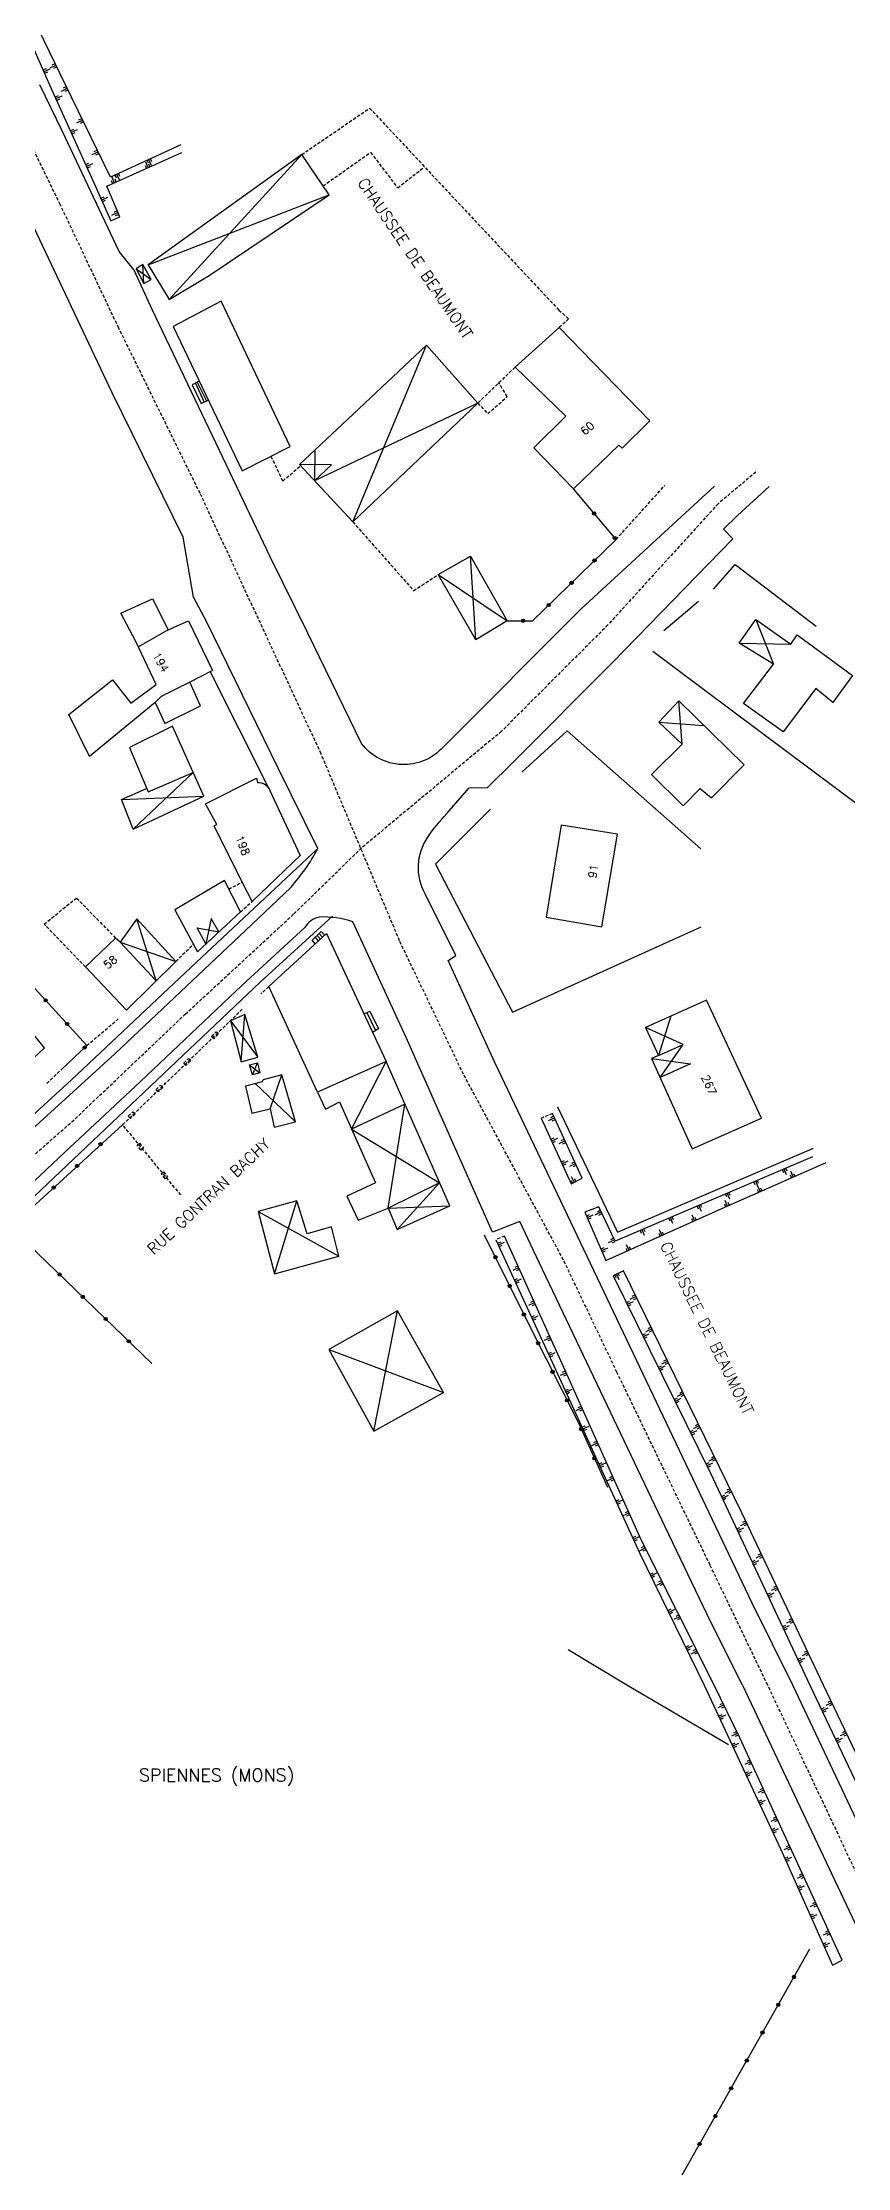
# Model space of a CAD drawing. Header units: millimetres. Extents: x 123000 to 124000, y 124000 to 125000.
# Drawn here: x 123502.2 to 123628, y 124174.6 to 124506.6 of the extents above; entities that cross this region are included whole.
import ezdxf
from ezdxf.enums import TextEntityAlignment as Align

# ---------------------------------------------------------------- set-up
doc = ezdxf.new("R2010")
doc.units = ezdxf.units.MM
doc.linetypes.add('DASHED', pattern=[0.75, 0.5, -0.25])
for name, color, linetype in [('w0001', 6, 'DASHED'), ('w0008', 7, 'CONTINUOUS'), ('w0100', 7, 'CONTINUOUS'), ('w0112', 1, 'DASHED'), ('W0211', 2, 'CONTINUOUS'), ('W0310', 3, 'CONTINUOUS'), ('w0322', 7, 'CONTINUOUS'), ('W0980', 7, 'CONTINUOUS'), ('w0989', 7, 'CONTINUOUS'), ('w0991', 7, 'CONTINUOUS')]:
    doc.layers.add(name, color=color, linetype=linetype)
doc.styles.get("Standard").update_dxf_attribs({"font": 'romans.shx', "width": 0.85})

msp = doc.modelspace()

# ---------------------------------------------------------------- linework, layer by layer
at = {"layer": 'w0001'}
for points in [[(123615.55, 124250), (123606.55, 124268.75), (123592, 124298.87), (123583.63, 124316.44), (123568.01, 124345.44), (123558.03, 124366.28), (123545.77, 124395.51), (123526.86, 124436.19), (123514.15, 124462.02), (123505.01, 124481.3), (123500, 124491.59)], [(123613.71, 124439.52), (123607.81, 124434.58), (123590.57, 124415.63), (123573.96, 124399.02), (123551.98, 124380.7)], [(123500, 124332.04), (123506.8, 124337.98), (123524.55, 124354.83), (123541.53, 124370.5), (123551.98, 124380.7)], [(123733.6, 124000), (123729.6, 124008.49), (123715.92, 124037.59), (123706.02, 124058.21), (123681.82, 124109.34), (123650.51, 124175.81), (123624.26, 124231.57), (123615.55, 124250)]]:
    msp.add_lwpolyline(points, dxfattribs=at)
at = {"layer": 'w0008'}
for points in [[(123607.22, 124437.34), (123586.42, 124418.15), (123564.83, 124396.54, -0.470564), (123552.09, 124397.1), (123543.71, 124414.37), (123537.79, 124426.26), (123529.35, 124443.96), (123519.35, 124464.92), (123516.55, 124471.05), (123514.23, 124473.97), (123505.33, 124492.83), (123501.84, 124500)], [(123500, 124336.27), (123513.52, 124348.63), (123534.92, 124368.86), (123541.02, 124374.63, 0.059958), (123545.25, 124380.69), (123539.06, 124393.26), (123527.92, 124416.09), (123525.85, 124419.97), (123524.22, 124429.34), (123513.1, 124451.88), (123500, 124479.64)], [(123619.49, 124250), (123613.13, 124262.79), (123572.9, 124347.29), (123565.63, 124363.21), (123566.8, 124363.97), (123562.03, 124373.63, -0.284603), (123562.44, 124382.48, -0.03986), (123565.41, 124386.16), (123568.92, 124390.19), (123571.76, 124390.26), (123575.79, 124394.19), (123591.34, 124409.83), (123610.1, 124429.1), (123608.66, 124430.59), (123610.84, 124432.76), (123615.78, 124437.29)], [(123611.61, 124250), (123606.61, 124259.96), (123599.53, 124274.72), (123579.86, 124316.04), (123576.81, 124322.41), (123572.53, 124320.75), (123559.05, 124351.17), (123550.75, 124369.26, 0.095797), (123545.47, 124369.99, 0.203932), (123543.23, 124368.37), (123533.36, 124359.31), (123517.57, 124344.31), (123505.66, 124333.2), (123500, 124327.83)]]:
    msp.add_lwpolyline(points, format="xyb", dxfattribs=at)
for points in [[(123528.44, 124408.33), (123537.47, 124390.28)], [(123545.25, 124380.69), (123524.6, 124361.33), (123506.74, 124344.55), (123500, 124338.37)], [(123500, 124325.46), (123536.25, 124359.83), (123547.55, 124370.12)], [(123611.61, 124250), (123646.77, 124175.64), (123679.54, 124105.41), (123712.52, 124036.21), (123709.97, 124035.02), (123710.55, 124033.82), (123722.36, 124009.25), (123725.35, 124008.89), (123729.54, 124000)], [(123737.66, 124000), (123720.03, 124037.46), (123691.29, 124097.37), (123660.54, 124163.15), (123619.49, 124250)]]:
    msp.add_lwpolyline(points, dxfattribs=at)
at = {"layer": 'w0100'}
for points in [[(123522, 124466.49), (123528.29, 124470.25), (123547.04, 124482.83), (123542.74, 124489.12), (123518.75, 124471.88), (123522, 124466.49), (123542.74, 124489.12)], [(123518.75, 124471.88), (123547.04, 124482.83)], [(123518.09, 124469), (123519.22, 124469.62), (123517.91, 124471.95), (123516.88, 124471.3), (123518.09, 124469), (123517.91, 124471.95)], [(123516.88, 124471.3), (123519.22, 124469.62)], [(123540.92, 124443.5), (123530.17, 124466.23), (123522.65, 124462.26), (123533.41, 124439.74), (123540.92, 124443.5)], [(123582.98, 124462.13), (123597.16, 124447.52), (123592.81, 124443.27), (123592.3, 124443.71), (123585.21, 124436.88), (123579.01, 124443.33), (123583.99, 124448.24), (123576.07, 124455.9), (123582.98, 124462.13)], [(123570.24, 124450.28), (123562.23, 124459.35), (123549.94, 124447.8), (123542.4, 124440.7), (123550.71, 124431.76), (123570.24, 124450.28), (123544.74, 124438.17), (123547.41, 124440.64), (123542.4, 124440.7)], [(123550.71, 124431.76), (123562.23, 124459.35)], [(123526.73, 124453.73), (123525.63, 124453.16), (123527.03, 124450.24), (123528.14, 124450.76)], [(123526.14, 124453.42), (123527.49, 124450.45)], [(123526.42, 124453.57), (123527.87, 124450.63)], [(123544.78, 124442.95), (123544.74, 124438.17)], [(123564.04, 124423.51), (123569.1, 124426.37), (123574.84, 124416.27), (123569.96, 124413.3), (123564.04, 124423.51), (123574.84, 124416.27)], [(123569.96, 124413.3), (123569.1, 124426.37)], [(123519.82, 124403.53), (123509.59, 124395.09), (123506.34, 124401.65), (123513.16, 124407.08), (123516.02, 124403.39), (123519.98, 124406.34), (123516.81, 124413.06), (123514.46, 124417.47), (123519.43, 124419.74), (123521.85, 124414.89), (123517.21, 124412.21)], [(123521.85, 124414.89), (123525.07, 124416.3), (123528.81, 124408.52), (123525.24, 124406.71)], [(123613.7, 124416.5), (123619.18, 124412.63), (123620.15, 124414.08), (123628.78, 124407.72), (123625.71, 124403.53), (123623.05, 124405.71), (123617.97, 124398.95), (123611.77, 124403.37), (123616.44, 124409.49), (123611.12, 124412.79), (123613.7, 124416.5), (123616.44, 124409.49)], [(123611.12, 124412.79), (123619.18, 124412.63)], [(123519.82, 124403.53), (123521.34, 124400.25), (123526.93, 124402.99), (123525.24, 124406.71), (123520.8, 124404.45), (123519.82, 124403.53)], [(123606.77, 124388.64), (123611.85, 124393.79), (123601.69, 124403.78), (123598.55, 124400.47), (123602.17, 124397.01), (123597.42, 124392.26), (123602.34, 124387.35), (123605, 124390.09), (123606.77, 124388.64)], [(123602.17, 124397.01), (123601.69, 124403.78)], [(123516.4, 124383.71), (123527.42, 124388.89), (123522.53, 124399.82), (123515.82, 124396.47), (123518.74, 124389.54), (123525.76, 124392.6), (123516.4, 124383.71), (123514.58, 124388.38), (123518.5, 124390.1)], [(123598.55, 124400.47), (123605.59, 124399.94)], [(123514.58, 124388.38), (123527.42, 124388.89)], [(123537.75, 124389.76), (123542.51, 124379.6), (123534.99, 124372.45)], [(123589.66, 124368.47), (123592.09, 124382.93), (123583.28, 124384.35), (123580.95, 124369.99), (123589.66, 124368.47)], [(123526.45, 124364.57), (123533.16, 124370.8), (123530.66, 124375.71), (123522.93, 124371.15), (123526.45, 124364.57)], [(123515.35, 124355.43), (123523.05, 124363.08), (123516.99, 124369.7), (123514.35, 124366.07), (123513.66, 124366.72), (123508.95, 124362.2), (123515.35, 124355.43)], [(123514.35, 124366.07), (123519.97, 124360.03), (123516.99, 124369.7)], [(123527.77, 124365.8), (123526.41, 124368.3), (123529.79, 124367.68), (123528.6, 124369.76), (123527.77, 124365.8)], [(123514.35, 124366.07), (123523.05, 124363.08)], [(123545.2, 124342.62), (123537.59, 124359.14), (123546.62, 124367.43), (123555.91, 124347.43)], [(123544.86, 124365.82), (123544.36, 124366.4), (123545.79, 124367.74), (123546.34, 124367.17)], [(123544.83, 124366.84), (123545.33, 124366.24)], [(123545.14, 124367.13), (123545.66, 124366.55)], [(123545.44, 124367.41), (123545.98, 124366.84)], [(123603.74, 124333.8), (123614.58, 124338.6), (123606, 124357.02), (123596.44, 124352.76), (123598.51, 124348.38), (123597.42, 124347.9), (123603.74, 124333.8)], [(123500, 124347.15), (123502.53, 124349.59), (123500, 124352.69)], [(123533.27, 124347.37), (123535.89, 124348.13), (123533.87, 124354.78), (123531.6, 124353.77), (123533.27, 124347.37), (123533.87, 124354.78)], [(123531.6, 124353.77), (123535.89, 124348.13)], [(123552.46, 124354.87), (123553.39, 124355.31), (123554.73, 124352.54), (123553.8, 124351.98)], [(123552.89, 124355.07), (123554.26, 124352.25)], [(123598.51, 124348.38), (123602.34, 124350.09), (123596.44, 124352.76)], [(123600.4, 124354.52), (123598.51, 124348.38)], [(123597.42, 124347.9), (123603.5, 124347.05), (123598.74, 124344.94), (123602.34, 124350.09)], [(123534.56, 124346.89), (123535.84, 124347.24), (123536.2, 124345.66), (123535.03, 124345.37), (123534.56, 124346.89), (123536.2, 124345.66)], [(123535.03, 124345.37), (123535.84, 124347.24)], [(123557.63, 124321.18), (123565.86, 124324.9), (123555.91, 124347.43), (123545.2, 124342.62), (123546.44, 124339.96), (123548.62, 124341.13), (123554.28, 124328.48), (123549.78, 124326.39), (123551.58, 124322.63), (123556.24, 124324.49), (123557.63, 124321.18), (123564.28, 124328.47), (123556.24, 124324.49), (123565.86, 124324.9)], [(123556.24, 124324.49), (123558.87, 124340.74), (123550.53, 124336.85), (123555.91, 124347.43)], [(123538.43, 124337.17), (123541.78, 124337.98), (123539.65, 124345.37), (123536.72, 124344.59), (123536.57, 124344.26), (123533.93, 124343.6), (123534.95, 124339.36), (123537.83, 124340.01), (123538.43, 124337.17)], [(123541.78, 124337.98), (123535.48, 124343.99)], [(123537.83, 124340.01), (123539.65, 124345.37)], [(123550.53, 124336.85), (123564.28, 124328.47)], [(123538.48, 124314.28), (123548.53, 124317.04), (123547.37, 124321.59), (123543.57, 124320.53), (123541.97, 124325.68), (123535.92, 124324.01), (123538.48, 124314.28), (123541.97, 124325.68)], [(123535.92, 124324.01), (123548.53, 124317.04)], [(123554.03, 124289.7), (123564.87, 124295.69), (123557.73, 124308.45), (123546.95, 124302.46), (123554.03, 124289.7), (123557.73, 124308.45)], [(123546.95, 124302.46), (123564.87, 124295.69)], [(123593.54, 124250), (123584.35, 124255.53)], [(123609.43, 124240.68), (123593.54, 124250)]]:
    msp.add_lwpolyline(points, dxfattribs=at)
msp.add_lwpolyline([(123534.99, 124372.45), (123533.41, 124375.43), (123529.07, 124384.25), (123529.46, 124384.48), (123527.72, 124387.69), (123535.67, 124391.69), (123535.84, 124391.01, -0.348403), (123537.75, 124389.76, 4.960448)], format="xyb", dxfattribs=at)
at = {"layer": 'w0112'}
for p, q in [((123528.63, 124351.34), (123529.35, 124352.04)), ((123528.98, 124350.98), (123528.63, 124351.34)), ((123529.7, 124351.68), (123528.98, 124350.98)), ((123529.35, 124352.04), (123529.7, 124351.68)), ((123524.3, 124347.19), (123525.02, 124347.89)), ((123524.64, 124346.83), (123524.3, 124347.19)), ((123525.37, 124347.52), (123524.64, 124346.83)), ((123525.02, 124347.89), (123525.37, 124347.52)), ((123519.97, 124343.04), (123520.69, 124343.73)), ((123520.31, 124342.68), (123519.97, 124343.04)), ((123521.03, 124343.37), (123520.31, 124342.68)), ((123520.69, 124343.73), (123521.03, 124343.37)), ((123515.63, 124338.89), (123516.36, 124339.58)), ((123515.98, 124338.53), (123515.63, 124338.89)), ((123516.7, 124339.22), (123515.98, 124338.53)), ((123516.36, 124339.58), (123516.7, 124339.22)), ((123517, 124334.38), (123517.39, 124334.69)), ((123517.62, 124333.6), (123517, 124334.38)), ((123517.39, 124334.69), (123518.01, 124333.9)), ((123518.01, 124333.9), (123517.62, 124333.6)), ((123520.77, 124329.9), (123521.16, 124330.21)), ((123521.38, 124329.11), (123520.77, 124329.9)), ((123521.16, 124330.21), (123521.78, 124329.42)), ((123521.78, 124329.42), (123521.38, 124329.11))]:
    msp.add_line(p, q, dxfattribs=at)
for points in [[(123542.74, 124489.12), (123553.34, 124496.38), (123582.93, 124464.83), (123584.45, 124463.44), (123582.98, 124462.13)], [(123546.07, 124484.24), (123553.5, 124489.47), (123557.75, 124483.91), (123561.92, 124487.23)], [(123576.07, 124455.9), (123570.24, 124450.28), (123571.83, 124448.65), (123574.86, 124451.32), (123573.51, 124453.51)], [(123537.92, 124442), (123539.78, 124438.12), (123542.56, 124440.52)], [(123591.85, 124428.99), (123599.46, 124437.42)], [(123550.71, 124431.76), (123560.23, 124420.99), (123564.04, 124423.51)], [(123531.34, 124374.37), (123533.41, 124375.43)], [(123508.95, 124362.2), (123502.49, 124368.91), (123507.55, 124372.97), (123513.66, 124366.72)], [(123533.16, 124370.8), (123534.99, 124372.45)], [(123523.05, 124363.08), (123525.81, 124365.76)], [(123537.59, 124359.14), (123536.36, 124357.98)], [(123523.84, 124326.59), (123514.75, 124337.54), (123533.5, 124355.66)], [(123509.15, 124349.92), (123514.07, 124354.08)], [(123502.9, 124344.01), (123505.19, 124346.19)], [(123580.15, 124338.58), (123581.9, 124339.31)], [(123574.45, 124320.16), (123573.07, 124319.57)]]:
    msp.add_lwpolyline(points, dxfattribs=at)
at = {"layer": 'W0211'}
for p, q in [((123502.78, 124502.54), (123502.32, 124502.34)), ((123503.36, 124502.48), (123502.44, 124502.07)), ((123503.01, 124502.01), (123502.56, 124501.81)), ((123503.43, 124502.66), (123504.33, 124503.1)), ((123503.76, 124503.14), (123504.21, 124503.36)), ((123504.01, 124502.62), (123504.46, 124502.84)), ((123504.67, 124498.3), (123504.22, 124498.09)), ((123505.25, 124498.24), (123504.33, 124497.83)), ((123505.19, 124499.05), (123506.09, 124499.49)), ((123505.51, 124499.53), (123505.96, 124499.75)), ((123505.76, 124499.01), (123506.21, 124499.23)), ((123504.91, 124497.77), (123504.45, 124497.56)), ((123507.06, 124493.02), (123506.6, 124492.82)), ((123507.63, 124492.97), (123506.72, 124492.55)), ((123507.29, 124492.5), (123506.84, 124492.29)), ((123507.6, 124494.09), (123508.5, 124494.52)), ((123507.92, 124494.57), (123508.37, 124494.78)), ((123508.17, 124494.05), (123508.62, 124494.27)), ((123510.01, 124489.12), (123510.91, 124489.56)), ((123510.33, 124489.6), (123510.78, 124489.82)), ((123510.58, 124489.08), (123511.03, 124489.3)), ((123519.26, 124487.43), (123518.85, 124488.33)), ((123519.32, 124488), (123519.11, 124488.46)), ((123509.44, 124487.75), (123508.99, 124487.55)), ((123510.02, 124487.7), (123509.11, 124487.28)), ((123509.68, 124487.23), (123509.22, 124487.02)), ((123512.98, 124485.07), (123513.18, 124484.61)), ((123513.04, 124485.64), (123513.45, 124484.73)), ((123513.51, 124485.31), (123513.71, 124484.85)), ((123513.78, 124485.46), (123513.57, 124485.91)), ((123514.25, 124485.12), (123513.83, 124486.03)), ((123514.3, 124485.7), (123514.09, 124486.15)), ((123518.27, 124487.42), (123518.47, 124486.96)), ((123518.33, 124488), (123518.73, 124487.08)), ((123518.79, 124487.76), (123518.58, 124488.21)), ((123518.79, 124487.66), (123519, 124487.2)), ((123511.82, 124482.47), (123511.36, 124482.27)), ((123512.39, 124482.41), (123511.48, 124482.01)), ((123512.05, 124481.94), (123511.59, 124481.74)), ((123513.09, 124479.67), (123514.02, 124480.05)), ((123513.44, 124480.12), (123513.9, 124480.32)), ((123513.66, 124479.59), (123514.13, 124479.78)), ((123581.64, 124338.68), (123582.1, 124338.89)), ((123581.31, 124338.21), (123582.22, 124338.63)), ((123581.89, 124338.15), (123582.34, 124338.37)), ((123582.12, 124335.47), (123581.66, 124335.27)), ((123582.69, 124335.42), (123581.78, 124335)), ((123582.36, 124334.95), (123581.9, 124334.74)), ((123582.97, 124334.63), (123583.87, 124335.05)), ((123583.3, 124335.11), (123583.75, 124335.32)), ((123583.54, 124334.58), (123584, 124334.79)), ((123583.76, 124331.89), (123583.3, 124331.69)), ((123584.33, 124331.84), (123583.42, 124331.42)), ((123584, 124331.37), (123583.54, 124331.16)), ((123584.62, 124331.06), (123585.53, 124331.48)), ((123584.84, 124329.44), (123585.3, 124328.55)), ((123584.95, 124331.53), (123585.41, 124331.74)), ((123585.2, 124331.01), (123585.65, 124331.22)), ((123585.33, 124329.13), (123585.56, 124328.68)), ((123618.05, 124330.06), (123617.85, 124330.52)), ((123618.51, 124329.71), (123618.12, 124330.63)), ((123618.58, 124330.29), (123618.38, 124330.75)), ((123619.06, 124329.71), (123619.26, 124329.25)), ((123619.12, 124330.28), (123619.53, 124329.37)), ((123619.59, 124329.94), (123619.79, 124329.48)), ((123584.82, 124328.86), (123585.05, 124328.42)), ((123608.84, 124325.77), (123609.24, 124324.85)), ((123609.17, 124326.27), (123608.97, 124326.73)), ((123609.63, 124325.92), (123609.24, 124326.84)), ((123609.7, 124326.49), (123609.5, 124326.95)), ((123613.61, 124328.16), (123613.41, 124328.62)), ((123614.07, 124327.82), (123613.68, 124328.74)), ((123613.92, 124327.45), (123614.12, 124326.99)), ((123614.14, 124328.39), (123613.94, 124328.85)), ((123613.98, 124328.03), (123614.38, 124327.11)), ((123614.45, 124327.68), (123614.65, 124327.23)), ((123587.68, 124323.46), (123587.22, 124323.26)), ((123588.25, 124323.4), (123587.34, 124323)), ((123587.91, 124322.94), (123587.45, 124322.73)), ((123588.61, 124323.49), (123589.52, 124323.92)), ((123588.94, 124323.96), (123589.39, 124324.18)), ((123589.19, 124323.44), (123589.64, 124323.66)), ((123600.29, 124322.47), (123600.1, 124322.93)), ((123600.75, 124322.13), (123600.36, 124323.05)), ((123600.82, 124322.7), (123600.63, 124323.16)), ((123603.65, 124322.89), (123603.86, 124322.44)), ((123603.71, 124323.47), (123604.12, 124322.56)), ((123604.18, 124323.13), (123604.38, 124322.67)), ((123604.73, 124324.37), (123604.53, 124324.83)), ((123605.19, 124324.02), (123604.8, 124324.94)), ((123605.26, 124324.6), (123605.07, 124325.06)), ((123608.78, 124325.19), (123608.98, 124324.74)), ((123609.31, 124325.43), (123609.51, 124324.97)), ((123573.79, 124319.2), (123573.34, 124319)), ((123574.37, 124319.15), (123573.46, 124318.73)), ((123590.7, 124319.13), (123591.6, 124319.57)), ((123591.03, 124319.61), (123591.48, 124319.83)), ((123591.28, 124319.09), (123591.73, 124319.31)), ((123595.85, 124320.58), (123595.66, 124321.04)), ((123596.32, 124320.23), (123595.92, 124321.15)), ((123596.38, 124320.8), (123596.19, 124321.26)), ((123598.53, 124320.59), (123598.73, 124320.14)), ((123598.59, 124321.17), (123599, 124320.25)), ((123599.06, 124320.83), (123599.26, 124320.37)), ((123574.03, 124318.68), (123573.58, 124318.47)), ((123589.94, 124318.33), (123589.49, 124318.12)), ((123590.52, 124318.26), (123589.6, 124317.86)), ((123590.18, 124317.8), (123589.72, 124317.6)), ((123593.41, 124318.29), (123593.61, 124317.83)), ((123593.46, 124318.86), (123593.87, 124317.95)), ((123593.93, 124318.53), (123594.14, 124318.07)), ((123575.76, 124314.83), (123576.67, 124315.24)), ((123576.43, 124313.46), (123575.98, 124313.25)), ((123576.09, 124315.29), (123576.55, 124315.5)), ((123577.01, 124313.4), (123576.1, 124312.99)), ((123576.67, 124312.93), (123576.22, 124312.72)), ((123576.33, 124314.77), (123576.79, 124314.97)), ((123591.88, 124313.63), (123591.66, 124314.09)), ((123592.35, 124313.3), (123591.93, 124314.21)), ((123592.4, 124313.88), (123592.19, 124314.33)), ((123578.22, 124309.35), (123579.13, 124309.76)), ((123578.56, 124309.82), (123579.01, 124310.02)), ((123578.8, 124309.29), (123579.25, 124309.5)), ((123593.93, 124309.93), (123593.48, 124309.71)), ((123594.51, 124309.89), (123593.61, 124309.45)), ((123594.19, 124309.41), (123593.74, 124309.19)), ((123594.05, 124310.29), (123594.95, 124310.73)), ((123594.38, 124310.77), (123594.83, 124310.99)), ((123594.63, 124310.25), (123595.08, 124310.47)), ((123579.07, 124307.71), (123578.62, 124307.5)), ((123579.65, 124307.66), (123578.74, 124307.24)), ((123579.32, 124307.18), (123578.86, 124306.98)), ((123596.53, 124305.24), (123597.43, 124305.68)), ((123596.85, 124305.72), (123597.3, 124305.94)), ((123580.69, 124303.88), (123581.6, 124304.29)), ((123581.02, 124304.34), (123581.48, 124304.55)), ((123581.26, 124303.82), (123581.72, 124304.02)), ((123596.42, 124304.89), (123595.97, 124304.67)), ((123597, 124304.85), (123596.1, 124304.41)), ((123596.68, 124304.37), (123596.23, 124304.15)), ((123597.1, 124305.2), (123597.55, 124305.42)), ((123581.72, 124301.96), (123581.26, 124301.75)), ((123582.29, 124301.91), (123581.38, 124301.49)), ((123581.96, 124301.44), (123581.5, 124301.23)), ((123583.49, 124298.87), (123583.94, 124299.08)), ((123598.91, 124299.85), (123598.46, 124299.63)), ((123599.48, 124299.82), (123598.59, 124299.37)), ((123599.16, 124299.34), (123598.71, 124299.11)), ((123599, 124300.19), (123599.9, 124300.63)), ((123599.32, 124300.67), (123599.77, 124300.89)), ((123599.58, 124300.15), (123600.03, 124300.37)), ((123583.15, 124298.4), (123584.06, 124298.81)), ((123583.72, 124298.34), (123584.18, 124298.55)), ((123584.35, 124296.21), (123583.9, 124296)), ((123584.93, 124296.16), (123584.02, 124295.74)), ((123601.8, 124295.63), (123602.25, 124295.85)), ((123584.59, 124295.69), (123584.14, 124295.48)), ((123585.61, 124292.92), (123586.52, 124293.33)), ((123585.95, 124293.39), (123586.4, 124293.6)), ((123586.18, 124292.87), (123586.64, 124293.07)), ((123601.39, 124294.81), (123600.95, 124294.59)), ((123601.97, 124294.78), (123601.07, 124294.33)), ((123601.65, 124294.3), (123601.2, 124294.07)), ((123601.48, 124295.15), (123602.37, 124295.59)), ((123602.05, 124295.11), (123602.5, 124295.33)), ((123586.99, 124290.46), (123586.53, 124290.25)), ((123587.56, 124290.41), (123586.65, 124289.99)), ((123587.23, 124289.94), (123586.77, 124289.73)), ((123603.88, 124289.77), (123603.43, 124289.55)), ((123604.46, 124289.74), (123603.56, 124289.29)), ((123604.14, 124289.26), (123603.69, 124289.04)), ((123603.95, 124290.1), (123604.85, 124290.54)), ((123604.27, 124290.58), (123604.72, 124290.8)), ((123604.53, 124290.06), (123604.97, 124290.28)), ((123588.07, 124287.45), (123588.98, 124287.86)), ((123588.4, 124287.91), (123588.86, 124288.12)), ((123588.64, 124287.39), (123589.1, 124287.59)), ((123606.75, 124285.53), (123607.19, 124285.75)), ((123589.62, 124284.71), (123589.17, 124284.5)), ((123590.2, 124284.66), (123589.29, 124284.24)), ((123589.87, 124284.19), (123589.41, 124283.98)), ((123590.86, 124282.44), (123591.32, 124282.64)), ((123606.37, 124284.73), (123605.92, 124284.51)), ((123606.95, 124284.7), (123606.05, 124284.25)), ((123606.63, 124284.22), (123606.18, 124284)), ((123606.42, 124285.06), (123607.32, 124285.5)), ((123607, 124285.02), (123607.45, 124285.24)), ((123590.52, 124281.97), (123591.44, 124282.38)), ((123591.1, 124281.91), (123591.55, 124282.12)), ((123608.79, 124279.65), (123608.34, 124279.44)), ((123609.36, 124279.6), (123608.46, 124279.18)), ((123609.03, 124279.13), (123608.58, 124278.92)), ((123608.9, 124280.01), (123609.79, 124280.45)), ((123609.22, 124280.49), (123609.67, 124280.71)), ((123609.47, 124279.97), (123609.92, 124280.19)), ((123592.26, 124278.96), (123591.81, 124278.75)), ((123592.84, 124278.91), (123591.93, 124278.49)), ((123592.5, 124278.44), (123592.05, 124278.23)), ((123592.98, 124276.49), (123593.89, 124276.9)), ((123593.32, 124276.96), (123593.78, 124277.16)), ((123593.56, 124276.43), (123594.01, 124276.64)), ((123594.9, 124273.21), (123594.44, 124273)), ((123595.47, 124273.16), (123594.56, 124272.74)), ((123595.14, 124272.69), (123594.68, 124272.48)), ((123611.17, 124274.56), (123610.72, 124274.35)), ((123611.75, 124274.51), (123610.84, 124274.09)), ((123611.42, 124274.04), (123610.97, 124273.83)), ((123611.34, 124274.96), (123612.25, 124275.39)), ((123611.67, 124275.44), (123612.12, 124275.65)), ((123611.92, 124274.92), (123612.37, 124275.13)), ((123595.52, 124271), (123596.41, 124271.45)), ((123595.83, 124271.48), (123596.28, 124271.71)), ((123596.09, 124270.97), (123596.54, 124271.19)), ((123613.56, 124269.47), (123613.11, 124269.26)), ((123614.13, 124269.42), (123613.23, 124269)), ((123613.75, 124269.89), (123614.65, 124270.31)), ((123614.08, 124270.36), (123614.53, 124270.58)), ((123614.33, 124269.84), (123614.78, 124270.05)), ((123597.61, 124267.51), (123597.17, 124267.29)), ((123598.19, 124267.48), (123597.29, 124267.04)), ((123597.87, 124267), (123597.42, 124266.78)), ((123598.22, 124265.64), (123599.11, 124266.09)), ((123598.53, 124266.12), (123598.98, 124266.35)), ((123598.79, 124265.6), (123599.24, 124265.83)), ((123613.8, 124268.95), (123613.35, 124268.74)), ((123615.94, 124264.38), (123615.49, 124264.17)), ((123616.52, 124264.34), (123615.61, 124263.91)), ((123616.19, 124263.86), (123615.74, 124263.65)), ((123616.16, 124264.81), (123617.06, 124265.24)), ((123616.49, 124265.28), (123616.94, 124265.5)), ((123616.73, 124264.76), (123617.18, 124264.98)), ((123600.4, 124261.84), (123599.95, 124261.62)), ((123600.98, 124261.8), (123600.08, 124261.36)), ((123600.66, 124261.32), (123600.21, 124261.1)), ((123600.92, 124260.28), (123601.81, 124260.72)), ((123601.23, 124260.76), (123601.68, 124260.98)), ((123601.49, 124260.24), (123601.94, 124260.47)), ((123618.33, 124259.3), (123617.87, 124259.08)), ((123618.9, 124259.25), (123618, 124258.82)), ((123618.56, 124259.73), (123619.47, 124260.16)), ((123618.89, 124260.2), (123619.34, 124260.42)), ((123619.14, 124259.68), (123619.59, 124259.9)), ((123603.19, 124256.16), (123602.74, 124255.94)), ((123603.76, 124256.12), (123602.87, 124255.68)), ((123618.57, 124258.77), (123618.12, 124258.56)), ((123603.44, 124255.64), (123602.99, 124255.42)), ((123603.62, 124254.91), (123604.51, 124255.36)), ((123603.93, 124255.4), (123604.38, 124255.62)), ((123604.19, 124254.88), (123604.64, 124255.1)), ((123620.71, 124254.21), (123620.26, 124253.99)), ((123621.29, 124254.16), (123620.38, 124253.73)), ((123620.96, 124253.68), (123620.5, 124253.47)), ((123620.97, 124254.65), (123621.87, 124255.08)), ((123621.3, 124255.13), (123621.75, 124255.34)), ((123621.55, 124254.6), (123622, 124254.82)), ((123607.81, 124246.48), (123608.71, 124246.92)), ((123608.14, 124246.96), (123608.59, 124247.17)), ((123608.39, 124246.44), (123608.84, 124246.66)), ((123624.37, 124246.46), (123623.92, 124246.25)), ((123624.94, 124246.42), (123624.04, 124245.99)), ((123624.62, 124245.94), (123624.16, 124245.73)), ((123624.68, 124246.85), (123625.58, 124247.29)), ((123625, 124247.33), (123625.46, 124247.55)), ((123625.25, 124246.81), (123625.7, 124247.02)), ((123608.37, 124245.35), (123607.92, 124245.14)), ((123608.94, 124245.3), (123608.04, 124244.88)), ((123608.61, 124244.83), (123608.16, 124244.62)), ((123610.28, 124242.55), (123610.73, 124242.77)), ((123627.27, 124242.59), (123627.72, 124242.81)), ((123609.96, 124242.07), (123610.85, 124242.51)), ((123610.43, 124240.91), (123609.98, 124240.7)), ((123611.01, 124240.86), (123610.1, 124240.44)), ((123610.68, 124240.39), (123610.22, 124240.18)), ((123610.53, 124242.03), (123610.98, 124242.25)), ((123626.62, 124241.72), (123626.17, 124241.51)), ((123627.2, 124241.68), (123626.3, 124241.25)), ((123626.87, 124241.2), (123626.42, 124240.99)), ((123626.94, 124242.12), (123627.85, 124242.55)), ((123627.52, 124242.07), (123627.97, 124242.29)), ((123612.01, 124237.65), (123612.92, 124238.07)), ((123612.5, 124236.47), (123612.05, 124236.26)), ((123613.07, 124236.42), (123612.17, 124236)), ((123612.74, 124235.95), (123612.29, 124235.74)), ((123612.34, 124238.12), (123612.8, 124238.33)), ((123612.58, 124237.6), (123613.04, 124237.81)), ((123614.06, 124233.2), (123614.96, 124233.62)), ((123614.39, 124233.68), (123614.84, 124233.89)), ((123614.63, 124233.15), (123615.08, 124233.36)), ((123614.57, 124232.03), (123614.11, 124231.82)), ((123615.14, 124231.98), (123614.23, 124231.56)), ((123614.81, 124231.51), (123614.36, 124231.3)), ((123616.44, 124229.23), (123616.89, 124229.44)), ((123616.1, 124228.76), (123617.01, 124229.17)), ((123616.63, 124227.59), (123616.18, 124227.38)), ((123617.21, 124227.54), (123616.3, 124227.12)), ((123616.87, 124227.07), (123616.42, 124226.86)), ((123616.68, 124228.7), (123617.13, 124228.91)), ((123618.15, 124224.31), (123619.06, 124224.73)), ((123618.68, 124223.13), (123618.22, 124222.93)), ((123619.25, 124223.07), (123618.34, 124222.67)), ((123618.48, 124224.78), (123618.94, 124224.99)), ((123618.72, 124224.25), (123619.18, 124224.46)), ((123618.91, 124222.61), (123618.46, 124222.4)), ((123620.2, 124219.86), (123621.1, 124220.28)), ((123620.53, 124220.33), (123620.98, 124220.54)), ((123620.77, 124219.81), (123621.22, 124220.01)), ((123620.67, 124218.66), (123620.22, 124218.46)), ((123621.25, 124218.6), (123620.33, 124218.2)), ((123620.91, 124218.14), (123620.45, 124217.93)), ((123622.58, 124215.88), (123623.03, 124216.09)), ((123622.67, 124214.19), (123622.21, 124213.99)), ((123622.24, 124215.41), (123623.15, 124215.83)), ((123623.24, 124214.13), (123622.33, 124213.72)), ((123622.9, 124213.66), (123622.44, 124213.46)), ((123622.82, 124215.36), (123623.27, 124215.57)), ((123624.66, 124209.72), (123624.2, 124209.51)), ((123624.29, 124210.96), (123625.2, 124211.38)), ((123625.23, 124209.66), (123624.32, 124209.25)), ((123624.62, 124211.43), (123625.08, 124211.64)), ((123624.86, 124210.91), (123625.32, 124211.12)), ((123624.9, 124209.19), (123624.44, 124208.99))]:
    msp.add_line(p, q, dxfattribs=at)
for points in [[(123505.84, 124500), (123500, 124512.03)], [(123500, 124507.64), (123503.35, 124500)], [(123503.35, 124500), (123510.58, 124484.03), (123512.92, 124478.75), (123514.29, 124479.39), (123512.28, 124484.21), (123524.02, 124489.43)], [(123523.86, 124490.64), (123512.84, 124485.58), (123505.84, 124500)], [(123580.15, 124338.58), (123584.84, 124328.31), (123586.58, 124329.22), (123581.9, 124339.31)], [(123622.56, 124332.53), (123591.71, 124319.35), (123589.14, 124324.7), (123586.96, 124323.87)], [(123586.96, 124323.87), (123590.27, 124316.33), (123608.38, 124324.47), (123624.67, 124331.63)], [(123573.07, 124319.57), (123580.71, 124302.95), (123595.57, 124270.55), (123605.65, 124250)], [(123607.21, 124250), (123595.79, 124272.68), (123583.96, 124299.03), (123574.45, 124320.16)], [(123624.28, 124250), (123611.52, 124276.92), (123593, 124314.71), (123591.39, 124313.96), (123606.65, 124283.03), (123622.13, 124250)], [(123605.65, 124250), (123617.62, 124224.29), (123625.66, 124206.26), (123627.2, 124207.03), (123611.21, 124241.78), (123607.21, 124250)], [(123622.13, 124250), (123633.67, 124225.75), (123635.44, 124226.68), (123624.28, 124250)]]:
    msp.add_lwpolyline(points, dxfattribs=at)
at = {"layer": 'W0310'}
for points in [[(123607.07, 124421.21), (123610.47, 124425.08)], [(123599.34, 124414.78), (123604.73, 124419.34)], [(123634.56, 124383.9), (123605.94, 124405.24), (123597.58, 124411.5)], [(123605.08, 124380.68), (123584.23, 124399.08), (123577.14, 124392.61)], [(123572.25, 124386.88), (123563.64, 124378.28), (123575.69, 124355.13), (123605.15, 124368.47)], [(123582.73, 124340.37), (123592.08, 124320.78), (123622.71, 124333.89)]]:
    msp.add_lwpolyline(points, dxfattribs=at)
at = {"layer": 'w0322'}
for points in [[(123574.84, 124416.27), (123578.82, 124416.3), (123591.85, 124428.99), (123585.21, 124436.88)], [(123500, 124359.97), (123509.15, 124349.92), (123505.19, 124346.19)], [(123500, 124324.06), (123514.75, 124337.54)], [(123571.27, 124320.36), (123578.43, 124305.93), (123585.92, 124291.06), (123590.52, 124280.9)], [(123500, 124318.9), (123519.3, 124300.24)], [(123597.8, 124165.72), (123622.13, 124208.77)]]:
    msp.add_lwpolyline(points, dxfattribs=at)
for centre, radius in [((123588.43, 124433.06), 0.25), ((123588.43, 124433.06), 0.15), ((123591.65, 124429.23), 0.25), ((123591.65, 124429.23), 0.15), ((123588.49, 124425.72), 0.25), ((123588.49, 124425.72), 0.15), ((123584.91, 124422.23), 0.25), ((123584.91, 124422.23), 0.15), ((123581.33, 124418.75), 0.25), ((123581.33, 124418.75), 0.15), ((123577.33, 124416.29), 0.25), ((123577.33, 124416.29), 0.15), ((123502.72, 124356.99), 0.25), ((123502.72, 124356.99), 0.15), ((123506.08, 124353.29), 0.25), ((123506.08, 124353.29), 0.15), ((123508.83, 124349.62), 0.25), ((123508.83, 124349.62), 0.15), ((123511.31, 124334.52), 0.25), ((123511.31, 124334.52), 0.15), ((123507.64, 124331.13), 0.25), ((123507.64, 124331.13), 0.15), ((123503.97, 124327.73), 0.25), ((123503.97, 124327.73), 0.15), ((123573.01, 124316.85), 0.25), ((123573.01, 124316.85), 0.15), ((123504.92, 124314.14), 0.25), ((123504.92, 124314.14), 0.15), ((123575.23, 124312.37), 0.25), ((123575.23, 124312.37), 0.15), ((123508.52, 124310.67), 0.25), ((123508.52, 124310.67), 0.15), ((123512.11, 124307.19), 0.25), ((123512.11, 124307.19), 0.15), ((123577.45, 124307.89), 0.25), ((123577.45, 124307.89), 0.15), ((123515.71, 124303.71), 0.25), ((123515.71, 124303.71), 0.15), ((123579.69, 124303.42), 0.25), ((123579.69, 124303.42), 0.15), ((123581.94, 124298.96), 0.25), ((123581.94, 124298.96), 0.15), ((123584.19, 124294.49), 0.25), ((123584.19, 124294.49), 0.15), ((123586.4, 124290), 0.25), ((123586.4, 124290), 0.15), ((123588.46, 124285.45), 0.25), ((123588.46, 124285.45), 0.15), ((123619.67, 124204.41), 0.25), ((123619.67, 124204.41), 0.15), ((123617.21, 124200.06), 0.25), ((123617.21, 124200.06), 0.15), ((123614.75, 124195.71), 0.25), ((123614.75, 124195.71), 0.15), ((123612.29, 124191.36), 0.25), ((123612.29, 124191.36), 0.15), ((123609.83, 124187), 0.25), ((123609.83, 124187), 0.15), ((123607.37, 124182.65), 0.25), ((123607.37, 124182.65), 0.15), ((123604.91, 124178.3), 0.25), ((123604.91, 124178.3), 0.15)]:
    msp.add_circle(centre, radius, dxfattribs=at)
at = {"layer": 'w0989'}
msp.add_lwpolyline([(123610.47, 124425.08), (123623.13, 124415.42)], dxfattribs=at)

# ---------------------------------------------------------------- texts
at = {"layer": 'W0980'}
msp.add_text('SPIENNES (MONS)', height=2, dxfattribs=at).set_placement((123529.44, 124235.8), align=Align.MIDDLE)
at = {"layer": 'w0989'}
for s, rotation, p in [('CHAUSSEE DE BEAUMONT', 304.2832, (123560.48, 124472.92)), ('RUE GONTRAN BACHY', 43.1668, (123528.2, 124326.36)), ('CHAUSSEE DE BEAUMONT', 296.2714, (123606.07, 124305.78))]:
    msp.add_text(s, height=1.75, rotation=rotation, dxfattribs=at).set_placement(p, align=Align.MIDDLE)
at = {"layer": 'w0991'}
for s, rotation, p in [('60', 40.8826, (123587.37, 124446.36)), ('194', 299.2762, (123520.72, 124409.8)), ('198', 291.3924, (123533.53, 124381.19)), ('91', 79.3793, (123588.29, 124377.15)), ('58', 38.6285, (123512.84, 124362.96)), ('267', 293.9863, (123606.39, 124343.77))]:
    msp.add_text(s, height=1.25, rotation=rotation, dxfattribs=at).set_placement(p, align=Align.MIDDLE)

doc.saveas('drawing.dxf')
